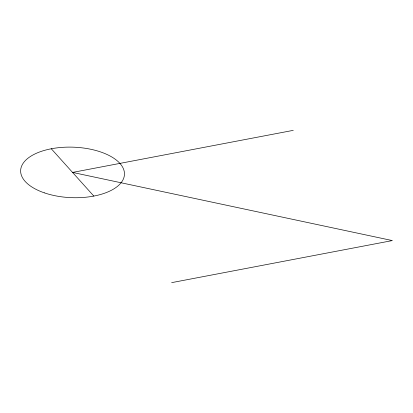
<?xml version="1.0" encoding="UTF-8"?>
<svg xmlns="http://www.w3.org/2000/svg" width="413" height="413" viewBox="0 0 413 413"><rect width="100%" height="100%" fill="white"/><g stroke="black" fill="none" stroke-linecap="round" stroke-linejoin="round"><path stroke-width="0.62" d="M293.261 130.358L72.554 172.422L392.35 240.578L171.643 282.642M51.289 148.768L93.813 196.072M44.253 192.819A51.94 25.26 2.1 0 0 124.396 175.21A51.94 25.26 2.1 0 0 49.008 149.238A51.94 25.26 2.1 0 0 44.253 192.819"/></g></svg>
